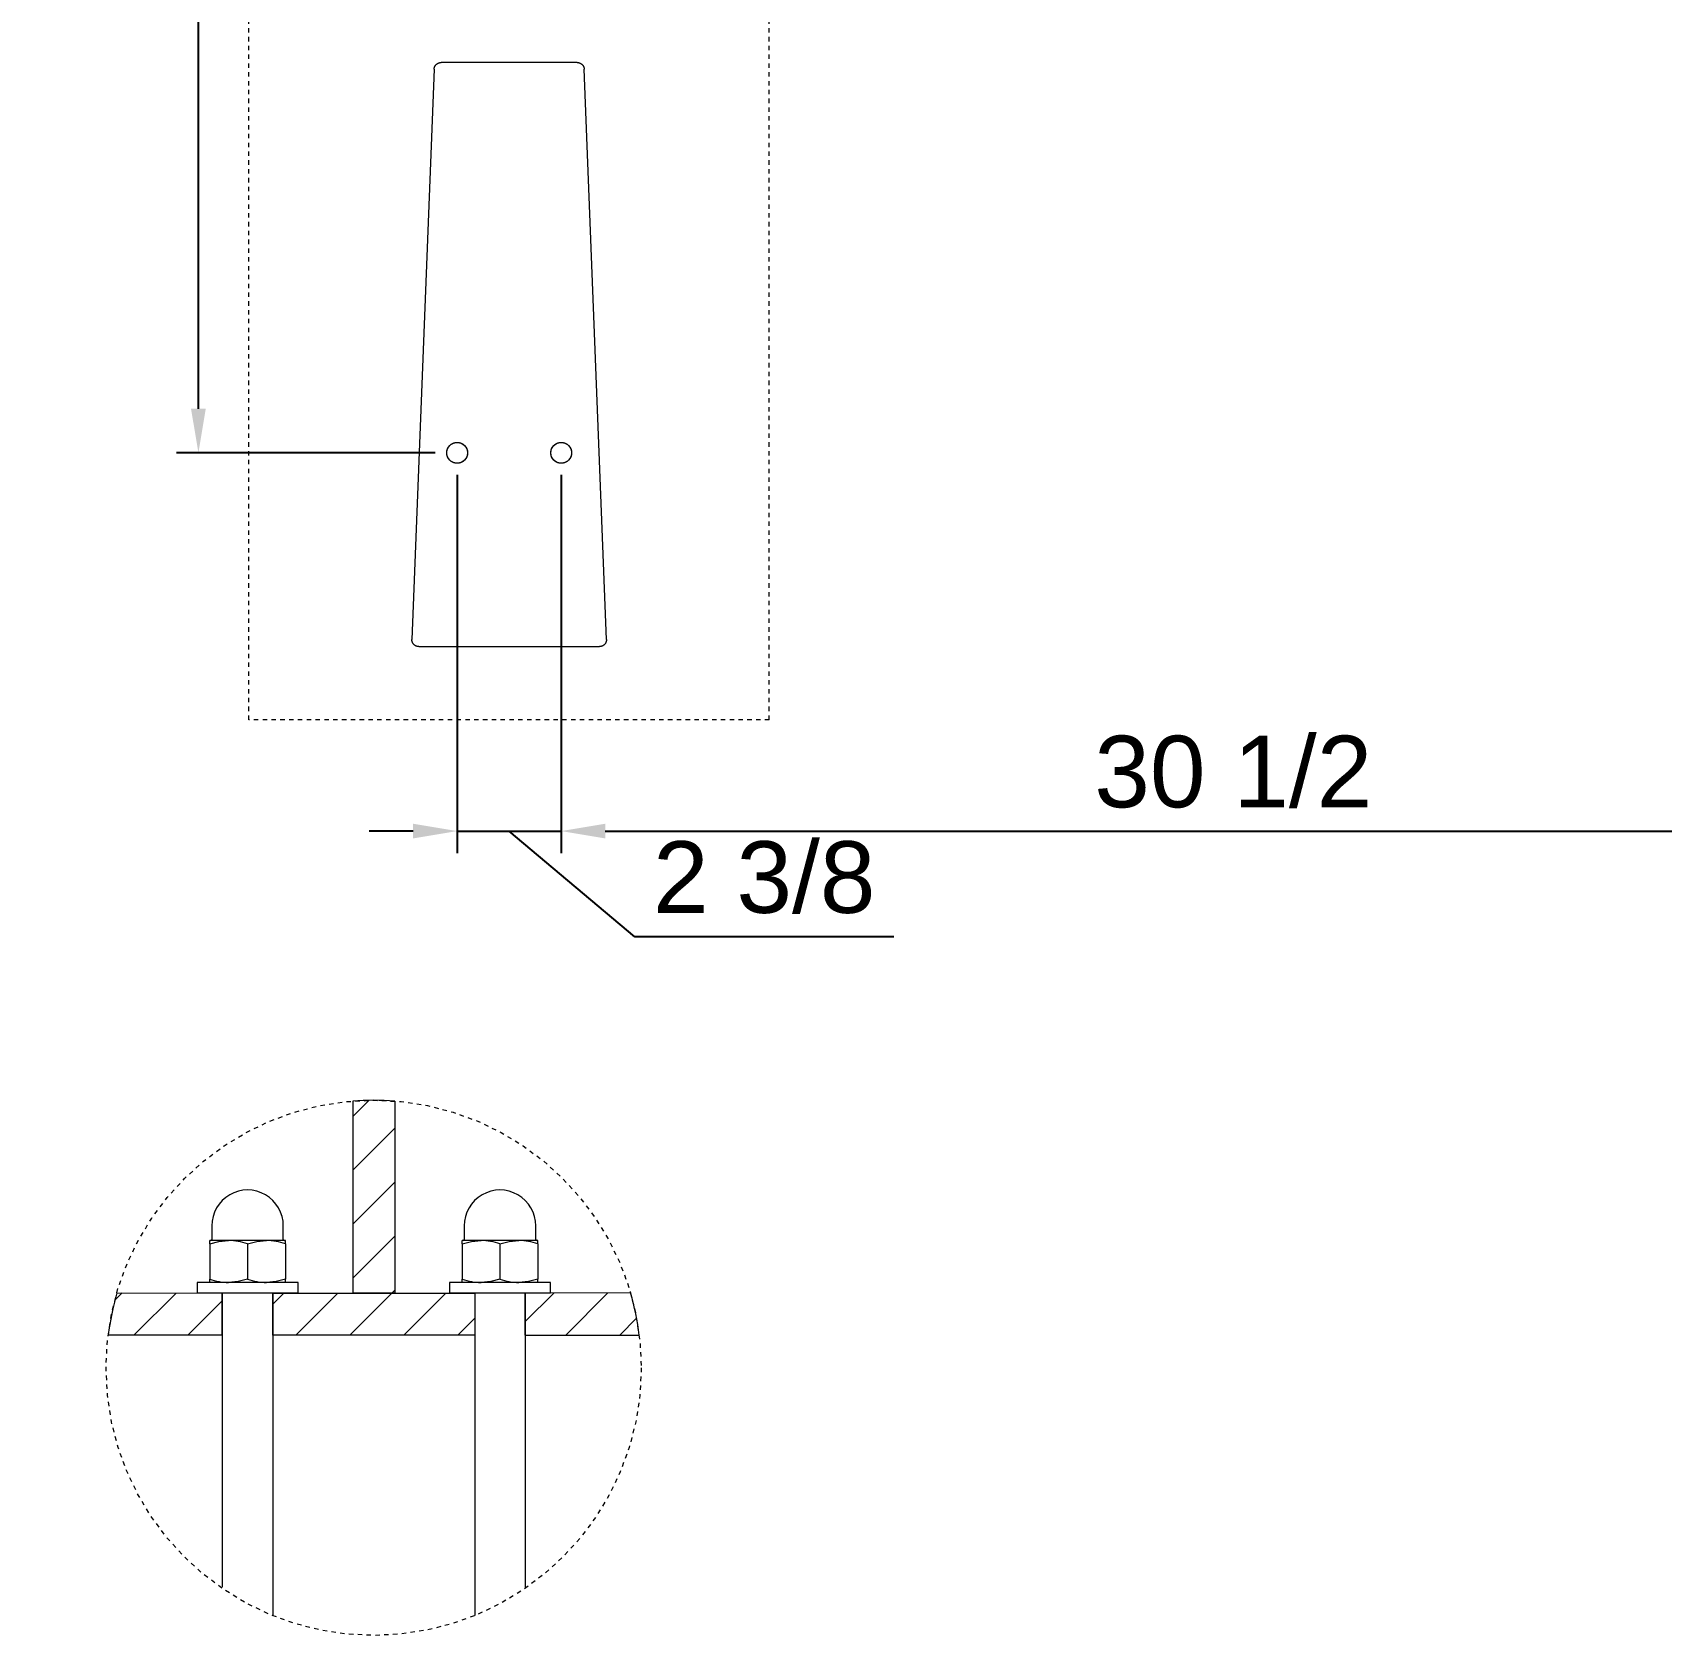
# Model space of a CAD drawing. Header units: inches. Extents: x -16 to 183, y -17 to 123.
# Drawn here: x 99.56 to 136.54, y 17.66 to 54.04 of the extents above; entities that cross this region are included whole.
import ezdxf

# ---------------------------------------------------------------- set-up
doc = ezdxf.new("R2010")
doc.units = ezdxf.units.IN
doc.linetypes.add('HIDDEN', pattern=[1.905, 1.27, -0.635])
for name, color, linetype, lineweight in [('ZANO_R', 7, 'Continuous', 0), ('ZANO_R_przerywana', 250, 'HIDDEN', 0), ('ZANO_W', 1, 'Continuous', 0)]:
    doc.layers.add(name, color=color, linetype=linetype, lineweight=lineweight)
doc.styles.get("Standard").update_dxf_attribs({"font": 'arial.ttf'})
doc.dimstyles.new('amerykanie', dxfattribs={"dimtxt": 50, "dimasz": 50, "dimexe": 0.5, "dimexo": 0.5, "dimgap": 1, "dimtad": 1, "dimdec": 0, "dimzin": 0, "dimlunit": 5, "dimtxsty": 'Standard', "dimcen": 0.09, "dimclrd": 1, "dimclre": 1, "dimclrt": 1, "dimazin": 0, "dimtfac": 1, "dimtdec": 0, "dimtmove": 0, "dimatfit": 3, "dimfxl": 1, "dimtzin": 0, "dimarcsym": 1})

# ---------------------------------------------------------------- blocks, each defined once
blk = doc.blocks.new('*D367')
at = {"layer": 'ZANO_W', "color": 1, "lineweight": -2}
for p, q in [((109.201, 43.998), (109.201, 35.412)), ((111.563, 43.998), (111.563, 35.412)), ((108.201, 35.912), (107.201, 35.912)), ((109.201, 35.912), (111.563, 35.912)), ((113.231, 33.516), (110.382, 35.912)), ((112.563, 35.912), (113.563, 35.912)), ((119.114, 33.516), (113.231, 33.516))]:
    blk.add_line(p, q, dxfattribs=at)
at = {"layer": 'ZANO_W', "color": 1}
for points in [[(108.201, 35.746), (108.201, 36.079), (109.201, 35.912)], [(112.563, 36.079), (112.563, 35.746), (111.563, 35.912)]]:
    blk.add_solid(points, dxfattribs=at)
at = {"layer": 'ZANO_W', "color": 1, "insert": (116.172, 34.857), "char_height": 1.625, "attachment_point": 5}
blk.add_mtext('2 3/8', dxfattribs=at)
blk = doc.blocks.new('*D368')
at = {"layer": 'ZANO_W', "color": 1, "lineweight": -2}
for p, q in [((111.563, 43.998), (111.563, 35.412)), ((142.075, 43.998), (142.075, 35.412)), ((112.563, 35.912), (141.075, 35.912))]:
    blk.add_line(p, q, dxfattribs=at)
at = {"layer": 'ZANO_W', "color": 1}
for points in [[(112.563, 36.079), (112.563, 35.746), (111.563, 35.912)], [(141.075, 35.746), (141.075, 36.079), (142.075, 35.912)]]:
    blk.add_solid(points, dxfattribs=at)
at = {"layer": 'ZANO_W', "color": 1, "insert": (126.819, 37.253), "char_height": 1.625, "attachment_point": 5}
blk.add_mtext('30 1/2', dxfattribs=at)
blk = doc.blocks.new('*D372')
at = {"layer": 'ZANO_W', "color": 1, "lineweight": -2}
for p, q in [((108.701, 79.578), (102.828, 79.578)), ((103.328, 45.498), (103.328, 78.578)), ((108.701, 44.498), (102.828, 44.498))]:
    blk.add_line(p, q, dxfattribs=at)
at = {"layer": 'ZANO_W', "color": 1}
for points in [[(103.495, 78.578), (103.161, 78.578), (103.328, 79.578)], [(103.161, 45.498), (103.495, 45.498), (103.328, 44.498)]]:
    blk.add_solid(points, dxfattribs=at)
at = {"layer": 'ZANO_W', "color": 1, "insert": (101.987, 62.038), "char_height": 1.625, "attachment_point": 5, "rotation": 90}
blk.add_mtext('35 1/16', dxfattribs=at)

msp = doc.modelspace()

# ---------------------------------------------------------------- linework, layer by layer
at = {"layer": 'ZANO_R'}
for p, q in [((108.68328, 53.23724), (108.68471, 53.24253)), ((108.68471, 53.24253), (108.68633, 53.24777)), ((108.68633, 53.24777), (108.68814, 53.25295)), ((108.68814, 53.25295), (108.69012, 53.25806)), ((108.69012, 53.25806), (108.69227, 53.2631)), ((108.69227, 53.2631), (108.69461, 53.26806)), ((108.69461, 53.26806), (108.69711, 53.27294)), ((108.69711, 53.27294), (108.69978, 53.27773)), ((108.69978, 53.27773), (108.70262, 53.28242)), ((108.70262, 53.28242), (108.70561, 53.28701)), ((108.70561, 53.28701), (108.70877, 53.29149)), ((108.70877, 53.29149), (108.71208, 53.29586)), ((108.71208, 53.29586), (108.71554, 53.30011)), ((108.71554, 53.30011), (108.71915, 53.30424)), ((108.71915, 53.30424), (108.72289, 53.30825)), ((108.72289, 53.30825), (108.72678, 53.31211)), ((108.72678, 53.31211), (108.7308, 53.31584)), ((108.7308, 53.31584), (108.73494, 53.31943)), ((108.73494, 53.31943), (108.73921, 53.32288)), ((108.73921, 53.32288), (108.74359, 53.32617)), ((108.74359, 53.32617), (108.74809, 53.32931)), ((108.74809, 53.32931), (108.75269, 53.33228)), ((108.75269, 53.33228), (108.75739, 53.3351)), ((108.75739, 53.3351), (108.76219, 53.33775)), ((108.76219, 53.33775), (108.76708, 53.34024)), ((108.76708, 53.34024), (108.77205, 53.34255)), ((108.77205, 53.34255), (108.7771, 53.34468)), ((108.7771, 53.34468), (108.78222, 53.34664)), ((108.78222, 53.34664), (108.7874, 53.34842)), ((108.7874, 53.34842), (108.79265, 53.35002)), ((108.79265, 53.35002), (108.79794, 53.35144)), ((108.79794, 53.35144), (108.80329, 53.35267)), ((108.80329, 53.35267), (108.80867, 53.35371)), ((108.80867, 53.35371), (108.81408, 53.35457)), ((108.81408, 53.35457), (108.81953, 53.35523)), ((108.81953, 53.35523), (108.82499, 53.35571)), ((108.82499, 53.35571), (108.83046, 53.356)), ((108.83046, 53.356), (108.83594, 53.35609)), ((111.92869, 53.35609), (108.83594, 53.35609)), ((111.92869, 53.35609), (111.93417, 53.356)), ((111.93417, 53.356), (111.93965, 53.35571)), ((111.93965, 53.35571), (111.94511, 53.35523)), ((111.94511, 53.35523), (111.95055, 53.35457)), ((111.95055, 53.35457), (111.95596, 53.35371)), ((111.95596, 53.35371), (111.96135, 53.35267)), ((111.96135, 53.35267), (111.96669, 53.35144)), ((111.96669, 53.35144), (111.97199, 53.35002)), ((111.97199, 53.35002), (111.97723, 53.34842)), ((111.97723, 53.34842), (111.98241, 53.34664)), ((111.98241, 53.34664), (111.98753, 53.34468)), ((111.98753, 53.34468), (111.99258, 53.34255)), ((111.99258, 53.34255), (111.99755, 53.34024)), ((111.99755, 53.34024), (112.00244, 53.33775)), ((112.00244, 53.33775), (112.00724, 53.3351)), ((112.00724, 53.3351), (112.01194, 53.33228)), ((112.01194, 53.33228), (112.01655, 53.32931)), ((112.01655, 53.32931), (112.02104, 53.32617)), ((112.02104, 53.32617), (112.02543, 53.32288)), ((112.02543, 53.32288), (112.02969, 53.31943)), ((112.02969, 53.31943), (112.03384, 53.31584)), ((112.03384, 53.31584), (112.03785, 53.31211)), ((112.03785, 53.31211), (112.04174, 53.30825)), ((112.04174, 53.30825), (112.04549, 53.30424)), ((112.04549, 53.30424), (112.04909, 53.30011)), ((112.04909, 53.30011), (112.05255, 53.29586)), ((112.05255, 53.29586), (112.05586, 53.29149)), ((112.05586, 53.29149), (112.05902, 53.28701)), ((112.05902, 53.28701), (112.06202, 53.28242)), ((112.06202, 53.28242), (112.06485, 53.27773)), ((112.06485, 53.27773), (112.06752, 53.27294)), ((112.06752, 53.27294), (112.07003, 53.26806)), ((112.07003, 53.26806), (112.07236, 53.2631)), ((112.07236, 53.2631), (112.07452, 53.25806)), ((112.07452, 53.25806), (112.0765, 53.25295)), ((112.0765, 53.25295), (112.0783, 53.24777)), ((112.0783, 53.24777), (112.07992, 53.24253)), ((112.07992, 53.24253), (112.08136, 53.23724)), ((108.67858, 53.20474), (108.17413, 40.26381)), ((108.67858, 53.20474), (108.67889, 53.21022)), ((108.67889, 53.21022), (108.67939, 53.21568)), ((108.67939, 53.21568), (108.68008, 53.22112)), ((108.68008, 53.22112), (108.68096, 53.22653)), ((108.68096, 53.22653), (108.68202, 53.23191)), ((108.68202, 53.23191), (108.68328, 53.23724)), ((112.08136, 53.23724), (112.08261, 53.23191)), ((112.08261, 53.23191), (112.08368, 53.22653)), ((112.08368, 53.22653), (112.08455, 53.22112)), ((112.08455, 53.22112), (112.08524, 53.21568)), ((112.08524, 53.21568), (112.08574, 53.21022)), ((112.08574, 53.21022), (112.08605, 53.20474)), ((112.5905, 40.26381), (112.08605, 53.20474)), ((108.96499, 44.49783), (108.96514, 44.50598)), ((108.96514, 44.48967), (108.96499, 44.49783)), ((108.96514, 44.50598), (108.96556, 44.51413)), ((108.96556, 44.48153), (108.96514, 44.48967)), ((108.96556, 44.51413), (108.96626, 44.52225)), ((108.96626, 44.47341), (108.96556, 44.48153)), ((108.96626, 44.52225), (108.96724, 44.53034)), ((108.96724, 44.46531), (108.96626, 44.47341)), ((108.96724, 44.53034), (108.96851, 44.5384)), ((108.96851, 44.45726), (108.96724, 44.46531)), ((108.96851, 44.5384), (108.97004, 44.54641)), ((108.97004, 44.44925), (108.96851, 44.45726)), ((108.97004, 44.54641), (108.97186, 44.55436)), ((108.97186, 44.4413), (108.97004, 44.44925)), ((108.97186, 44.55436), (108.97395, 44.56224)), ((108.97395, 44.43341), (108.97186, 44.4413)), ((108.97395, 44.56224), (108.97631, 44.57005)), ((108.97631, 44.42561), (108.97395, 44.43341)), ((108.97631, 44.57005), (108.97893, 44.57777)), ((108.97893, 44.41789), (108.97631, 44.42561)), ((108.97893, 44.57777), (108.98182, 44.58539)), ((108.98182, 44.41026), (108.97893, 44.41789)), ((108.98182, 44.58539), (108.98498, 44.59291)), ((108.98498, 44.40274), (108.98182, 44.41026)), ((108.98498, 44.59291), (108.98839, 44.60032)), ((108.98839, 44.39534), (108.98498, 44.40274)), ((108.98839, 44.60032), (108.99205, 44.60761)), ((108.99205, 44.38805), (108.98839, 44.39534)), ((108.99205, 44.60761), (108.99597, 44.61476)), ((108.99597, 44.3809), (108.99205, 44.38805)), ((108.99597, 44.61476), (109.00012, 44.62177)), ((109.00012, 44.37388), (108.99597, 44.3809)), ((109.00012, 44.62177), (109.00452, 44.62864)), ((109.00452, 44.36702), (109.00012, 44.37388)), ((109.00452, 44.62864), (109.00915, 44.63535)), ((109.00915, 44.3603), (109.00452, 44.36702)), ((109.00915, 44.63535), (109.01402, 44.6419)), ((109.01402, 44.6419), (109.0191, 44.64828)), ((109.0191, 44.64828), (109.0244, 44.65447)), ((109.0244, 44.65447), (109.02991, 44.66048)), ((109.02991, 44.66048), (109.03563, 44.6663)), ((109.03563, 44.6663), (109.04154, 44.67191)), ((109.04154, 44.67191), (109.04765, 44.67732)), ((109.04765, 44.67732), (109.05393, 44.68251)), ((109.05393, 44.68251), (109.0604, 44.68749)), ((109.0604, 44.68749), (109.06703, 44.69223)), ((109.06703, 44.69223), (109.07382, 44.69675)), ((109.07382, 44.69675), (109.08076, 44.70103)), ((109.08076, 44.70103), (109.08784, 44.70507)), ((109.08784, 44.70507), (109.09506, 44.70885)), ((109.09506, 44.70885), (109.10241, 44.71239)), ((109.10241, 44.71239), (109.10988, 44.71568)), ((109.10988, 44.71568), (109.11745, 44.7187)), ((109.11745, 44.7187), (109.12512, 44.72146)), ((109.12512, 44.72146), (109.13289, 44.72395)), ((109.13289, 44.72395), (109.14073, 44.72617)), ((109.14073, 44.72617), (109.14865, 44.72813)), ((109.14865, 44.72813), (109.15663, 44.7298)), ((109.15663, 44.7298), (109.16466, 44.7312)), ((109.16466, 44.7312), (109.17274, 44.73233)), ((109.17274, 44.73233), (109.18085, 44.73317)), ((109.18085, 44.73317), (109.18899, 44.73373)), ((109.18899, 44.73373), (109.19714, 44.73401)), ((109.19714, 44.73401), (109.20529, 44.73401)), ((109.20529, 44.73401), (109.21344, 44.73373)), ((109.21344, 44.73373), (109.22158, 44.73317)), ((109.22158, 44.73317), (109.22969, 44.73233)), ((109.22969, 44.73233), (109.23777, 44.7312)), ((109.23777, 44.7312), (109.2458, 44.7298)), ((109.2458, 44.7298), (109.25378, 44.72813)), ((109.25378, 44.72813), (109.2617, 44.72617)), ((109.2617, 44.72617), (109.26954, 44.72395)), ((109.26954, 44.72395), (109.27731, 44.72146)), ((109.27731, 44.72146), (109.28498, 44.7187)), ((109.28498, 44.7187), (109.29255, 44.71568)), ((109.29255, 44.71568), (109.30002, 44.71239)), ((109.30002, 44.71239), (109.30737, 44.70885)), ((109.30737, 44.70885), (109.31459, 44.70507)), ((109.31459, 44.70507), (109.32167, 44.70103)), ((109.32167, 44.70103), (109.32861, 44.69675)), ((109.32861, 44.69675), (109.3354, 44.69223)), ((109.3354, 44.69223), (109.34203, 44.68749)), ((109.34203, 44.68749), (109.3485, 44.68251)), ((109.3485, 44.68251), (109.35478, 44.67732)), ((109.35478, 44.67732), (109.36089, 44.67191)), ((109.36089, 44.67191), (109.3668, 44.6663)), ((109.3668, 44.6663), (109.37252, 44.66048)), ((109.37252, 44.66048), (109.37803, 44.65447)), ((109.37803, 44.65447), (109.38333, 44.64828)), ((109.38333, 44.64828), (109.38841, 44.6419)), ((109.38841, 44.6419), (109.39328, 44.63535)), ((109.39328, 44.63535), (109.39791, 44.62864)), ((109.39791, 44.36702), (109.39328, 44.3603)), ((109.39791, 44.62864), (109.40231, 44.62177)), ((109.40231, 44.37388), (109.39791, 44.36702)), ((109.40231, 44.62177), (109.40646, 44.61476)), ((109.40646, 44.3809), (109.40231, 44.37388)), ((109.40646, 44.61476), (109.41038, 44.60761)), ((109.41038, 44.38805), (109.40646, 44.3809)), ((109.41038, 44.60761), (109.41404, 44.60032)), ((109.41404, 44.39534), (109.41038, 44.38805)), ((109.41404, 44.60032), (109.41745, 44.59291)), ((109.41745, 44.40274), (109.41404, 44.39534)), ((109.41745, 44.59291), (109.42061, 44.58539)), ((109.42061, 44.41026), (109.41745, 44.40274)), ((109.42061, 44.58539), (109.4235, 44.57777)), ((109.4235, 44.41789), (109.42061, 44.41026)), ((109.4235, 44.57777), (109.42612, 44.57005)), ((109.42612, 44.42561), (109.4235, 44.41789)), ((109.42612, 44.57005), (109.42848, 44.56224)), ((109.42848, 44.43341), (109.42612, 44.42561)), ((109.42848, 44.56224), (109.43057, 44.55436)), ((109.43057, 44.4413), (109.42848, 44.43341)), ((109.43057, 44.55436), (109.43239, 44.54641)), ((109.43239, 44.44925), (109.43057, 44.4413)), ((109.43239, 44.54641), (109.43392, 44.5384)), ((109.43392, 44.45726), (109.43239, 44.44925)), ((109.43392, 44.5384), (109.43519, 44.53034)), ((109.43519, 44.46531), (109.43392, 44.45726)), ((109.43519, 44.53034), (109.43617, 44.52225)), ((109.43617, 44.47341), (109.43519, 44.46531)), ((109.43617, 44.52225), (109.43687, 44.51413)), ((109.43687, 44.48153), (109.43617, 44.47341)), ((109.43687, 44.51413), (109.43729, 44.50598)), ((109.43729, 44.48967), (109.43687, 44.48153)), ((109.43729, 44.50598), (109.43744, 44.49783)), ((109.43744, 44.49783), (109.43729, 44.48967)), ((111.3272, 44.49783), (111.32734, 44.50598)), ((111.32734, 44.48967), (111.3272, 44.49783)), ((111.32734, 44.50598), (111.32776, 44.51413)), ((111.32776, 44.48153), (111.32734, 44.48967)), ((111.32776, 44.51413), (111.32846, 44.52225)), ((111.32846, 44.47341), (111.32776, 44.48153)), ((111.32846, 44.52225), (111.32945, 44.53034)), ((111.32945, 44.46531), (111.32846, 44.47341)), ((111.32945, 44.53034), (111.33071, 44.5384)), ((111.33071, 44.45726), (111.32945, 44.46531)), ((111.33071, 44.5384), (111.33225, 44.54641)), ((111.33225, 44.44925), (111.33071, 44.45726)), ((111.33225, 44.54641), (111.33406, 44.55436)), ((111.33406, 44.4413), (111.33225, 44.44925)), ((111.33406, 44.55436), (111.33615, 44.56224)), ((111.33615, 44.43341), (111.33406, 44.4413)), ((111.33615, 44.56224), (111.33851, 44.57005)), ((111.33851, 44.42561), (111.33615, 44.43341)), ((111.33851, 44.57005), (111.34114, 44.57777)), ((111.34114, 44.41789), (111.33851, 44.42561)), ((111.34114, 44.57777), (111.34403, 44.58539)), ((111.34403, 44.41026), (111.34114, 44.41789)), ((111.34403, 44.58539), (111.34718, 44.59291)), ((111.34718, 44.40274), (111.34403, 44.41026)), ((111.34718, 44.59291), (111.35059, 44.60032)), ((111.35059, 44.39534), (111.34718, 44.40274)), ((111.35059, 44.60032), (111.35426, 44.60761)), ((111.35426, 44.38805), (111.35059, 44.39534)), ((111.35426, 44.60761), (111.35817, 44.61476)), ((111.35817, 44.3809), (111.35426, 44.38805)), ((111.35817, 44.61476), (111.36233, 44.62177)), ((111.36233, 44.37388), (111.35817, 44.3809)), ((111.36233, 44.62177), (111.36673, 44.62864)), ((111.36673, 44.36702), (111.36233, 44.37388)), ((111.36673, 44.62864), (111.37136, 44.63535)), ((111.37136, 44.3603), (111.36673, 44.36702)), ((111.37136, 44.63535), (111.37622, 44.6419)), ((111.37622, 44.6419), (111.3813, 44.64828)), ((111.3813, 44.64828), (111.3866, 44.65447)), ((111.3866, 44.65447), (111.39212, 44.66048)), ((111.39212, 44.66048), (111.39783, 44.6663)), ((111.39783, 44.6663), (111.40375, 44.67191)), ((111.40375, 44.67191), (111.40985, 44.67732)), ((111.40985, 44.67732), (111.41614, 44.68251)), ((111.41614, 44.68251), (111.4226, 44.68749)), ((111.4226, 44.68749), (111.42923, 44.69223)), ((111.42923, 44.69223), (111.43602, 44.69675)), ((111.43602, 44.69675), (111.44296, 44.70103)), ((111.44296, 44.70103), (111.45005, 44.70507)), ((111.45005, 44.70507), (111.45727, 44.70885)), ((111.45727, 44.70885), (111.46461, 44.71239)), ((111.46461, 44.71239), (111.47208, 44.71568)), ((111.47208, 44.71568), (111.47965, 44.7187)), ((111.47965, 44.7187), (111.48733, 44.72146)), ((111.48733, 44.72146), (111.49509, 44.72395)), ((111.49509, 44.72395), (111.50294, 44.72617)), ((111.50294, 44.72617), (111.51085, 44.72813)), ((111.51085, 44.72813), (111.51883, 44.7298)), ((111.51883, 44.7298), (111.52687, 44.7312)), ((111.52687, 44.7312), (111.53495, 44.73233)), ((111.53495, 44.73233), (111.54306, 44.73317)), ((111.54306, 44.73317), (111.55119, 44.73373)), ((111.55119, 44.73373), (111.55934, 44.73401)), ((111.55934, 44.73401), (111.5675, 44.73401)), ((111.5675, 44.73401), (111.57565, 44.73373)), ((111.57565, 44.73373), (111.58378, 44.73317)), ((111.58378, 44.73317), (111.59189, 44.73233)), ((111.59189, 44.73233), (111.59997, 44.7312)), ((111.59997, 44.7312), (111.608, 44.7298)), ((111.608, 44.7298), (111.61598, 44.72813)), ((111.61598, 44.72813), (111.6239, 44.72617)), ((111.6239, 44.72617), (111.63175, 44.72395)), ((111.63175, 44.72395), (111.63951, 44.72146)), ((111.63951, 44.72146), (111.64718, 44.7187)), ((111.64718, 44.7187), (111.65476, 44.71568)), ((111.65476, 44.71568), (111.66222, 44.71239)), ((111.66222, 44.71239), (111.66957, 44.70885)), ((111.66957, 44.70885), (111.67679, 44.70507)), ((111.67679, 44.70507), (111.68387, 44.70103)), ((111.68387, 44.70103), (111.69082, 44.69675)), ((111.69082, 44.69675), (111.69761, 44.69223)), ((111.69761, 44.69223), (111.70424, 44.68749)), ((111.70424, 44.68749), (111.7107, 44.68251)), ((111.7107, 44.68251), (111.71699, 44.67732)), ((111.71699, 44.67732), (111.72309, 44.67191)), ((111.72309, 44.67191), (111.729, 44.6663)), ((111.729, 44.6663), (111.73472, 44.66048)), ((111.73472, 44.66048), (111.74023, 44.65447)), ((111.74023, 44.65447), (111.74553, 44.64828)), ((111.74553, 44.64828), (111.75062, 44.6419)), ((111.75062, 44.6419), (111.75548, 44.63535)), ((111.75548, 44.63535), (111.76011, 44.62864)), ((111.76011, 44.36702), (111.75548, 44.3603)), ((111.76011, 44.62864), (111.76451, 44.62177)), ((111.76451, 44.37388), (111.76011, 44.36702)), ((111.76451, 44.62177), (111.76867, 44.61476)), ((111.76867, 44.3809), (111.76451, 44.37388)), ((111.76867, 44.61476), (111.77258, 44.60761)), ((111.77258, 44.38805), (111.76867, 44.3809)), ((111.77258, 44.60761), (111.77625, 44.60032)), ((111.77625, 44.39534), (111.77258, 44.38805)), ((111.77625, 44.60032), (111.77966, 44.59291)), ((111.77966, 44.40274), (111.77625, 44.39534)), ((111.77966, 44.59291), (111.78281, 44.58539)), ((111.78281, 44.41026), (111.77966, 44.40274)), ((111.78281, 44.58539), (111.7857, 44.57777)), ((111.7857, 44.41789), (111.78281, 44.41026)), ((111.7857, 44.57777), (111.78833, 44.57005)), ((111.78833, 44.42561), (111.7857, 44.41789)), ((111.78833, 44.57005), (111.79069, 44.56224)), ((111.79069, 44.43341), (111.78833, 44.42561)), ((111.79069, 44.56224), (111.79277, 44.55436)), ((111.79277, 44.4413), (111.79069, 44.43341)), ((111.79277, 44.55436), (111.79459, 44.54641)), ((111.79459, 44.44925), (111.79277, 44.4413)), ((111.79459, 44.54641), (111.79613, 44.5384)), ((111.79613, 44.45726), (111.79459, 44.44925)), ((111.79613, 44.5384), (111.79739, 44.53034)), ((111.79739, 44.46531), (111.79613, 44.45726)), ((111.79739, 44.53034), (111.79837, 44.52225)), ((111.79837, 44.47341), (111.79739, 44.46531)), ((111.79837, 44.52225), (111.79908, 44.51413)), ((111.79908, 44.48153), (111.79837, 44.47341)), ((111.79908, 44.51413), (111.7995, 44.50598)), ((111.7995, 44.48967), (111.79908, 44.48153)), ((111.7995, 44.50598), (111.79964, 44.49783)), ((111.79964, 44.49783), (111.7995, 44.48967)), ((109.01402, 44.35376), (109.00915, 44.3603)), ((109.0191, 44.34738), (109.01402, 44.35376)), ((109.0244, 44.34119), (109.0191, 44.34738)), ((109.02991, 44.33518), (109.0244, 44.34119)), ((109.03563, 44.32936), (109.02991, 44.33518)), ((109.04154, 44.32374), (109.03563, 44.32936)), ((109.04765, 44.31834), (109.04154, 44.32374)), ((109.05393, 44.31314), (109.04765, 44.31834)), ((109.0604, 44.30817), (109.05393, 44.31314)), ((109.06703, 44.30342), (109.0604, 44.30817)), ((109.07382, 44.29891), (109.06703, 44.30342)), ((109.08076, 44.29463), (109.07382, 44.29891)), ((109.08784, 44.29059), (109.08076, 44.29463)), ((109.09506, 44.2868), (109.08784, 44.29059)), ((109.10241, 44.28326), (109.09506, 44.2868)), ((109.10988, 44.27998), (109.10241, 44.28326)), ((109.11745, 44.27696), (109.10988, 44.27998)), ((109.12512, 44.2742), (109.11745, 44.27696)), ((109.13289, 44.27171), (109.12512, 44.2742)), ((109.14073, 44.26948), (109.13289, 44.27171)), ((109.14865, 44.26753), (109.14073, 44.26948)), ((109.15663, 44.26585), (109.14865, 44.26753)), ((109.16466, 44.26445), (109.15663, 44.26585)), ((109.17274, 44.26333), (109.16466, 44.26445)), ((109.18085, 44.26249), (109.17274, 44.26333)), ((109.18899, 44.26192), (109.18085, 44.26249)), ((109.19714, 44.26164), (109.18899, 44.26192)), ((109.20529, 44.26164), (109.19714, 44.26164)), ((109.21344, 44.26192), (109.20529, 44.26164)), ((109.22158, 44.26249), (109.21344, 44.26192)), ((109.22969, 44.26333), (109.22158, 44.26249)), ((109.23777, 44.26445), (109.22969, 44.26333)), ((109.2458, 44.26585), (109.23777, 44.26445)), ((109.25378, 44.26753), (109.2458, 44.26585)), ((109.2617, 44.26948), (109.25378, 44.26753)), ((109.26954, 44.27171), (109.2617, 44.26948)), ((109.27731, 44.2742), (109.26954, 44.27171)), ((109.28498, 44.27696), (109.27731, 44.2742)), ((109.29255, 44.27998), (109.28498, 44.27696)), ((109.30002, 44.28326), (109.29255, 44.27998)), ((109.30737, 44.2868), (109.30002, 44.28326)), ((109.31459, 44.29059), (109.30737, 44.2868)), ((109.32167, 44.29463), (109.31459, 44.29059)), ((109.32861, 44.29891), (109.32167, 44.29463)), ((109.3354, 44.30342), (109.32861, 44.29891)), ((109.34203, 44.30817), (109.3354, 44.30342)), ((109.3485, 44.31314), (109.34203, 44.30817)), ((109.35478, 44.31834), (109.3485, 44.31314)), ((109.36089, 44.32374), (109.35478, 44.31834)), ((109.3668, 44.32936), (109.36089, 44.32374)), ((109.37252, 44.33518), (109.3668, 44.32936)), ((109.37803, 44.34119), (109.37252, 44.33518)), ((109.38333, 44.34738), (109.37803, 44.34119)), ((109.38841, 44.35376), (109.38333, 44.34738)), ((109.39328, 44.3603), (109.38841, 44.35376)), ((111.37622, 44.35376), (111.37136, 44.3603)), ((111.3813, 44.34738), (111.37622, 44.35376)), ((111.3866, 44.34119), (111.3813, 44.34738)), ((111.39212, 44.33518), (111.3866, 44.34119)), ((111.39783, 44.32936), (111.39212, 44.33518)), ((111.40375, 44.32374), (111.39783, 44.32936)), ((111.40985, 44.31834), (111.40375, 44.32374)), ((111.41614, 44.31314), (111.40985, 44.31834)), ((111.4226, 44.30817), (111.41614, 44.31314)), ((111.42923, 44.30342), (111.4226, 44.30817)), ((111.43602, 44.29891), (111.42923, 44.30342)), ((111.44296, 44.29463), (111.43602, 44.29891)), ((111.45005, 44.29059), (111.44296, 44.29463)), ((111.45727, 44.2868), (111.45005, 44.29059)), ((111.46461, 44.28326), (111.45727, 44.2868)), ((111.47208, 44.27998), (111.46461, 44.28326)), ((111.47965, 44.27696), (111.47208, 44.27998)), ((111.48733, 44.2742), (111.47965, 44.27696)), ((111.49509, 44.27171), (111.48733, 44.2742)), ((111.50294, 44.26948), (111.49509, 44.27171)), ((111.51085, 44.26753), (111.50294, 44.26948)), ((111.51883, 44.26585), (111.51085, 44.26753)), ((111.52687, 44.26445), (111.51883, 44.26585)), ((111.53495, 44.26333), (111.52687, 44.26445)), ((111.54306, 44.26249), (111.53495, 44.26333)), ((111.55119, 44.26192), (111.54306, 44.26249)), ((111.55934, 44.26164), (111.55119, 44.26192)), ((111.5675, 44.26164), (111.55934, 44.26164)), ((111.57565, 44.26192), (111.5675, 44.26164)), ((111.58378, 44.26249), (111.57565, 44.26192)), ((111.59189, 44.26333), (111.58378, 44.26249)), ((111.59997, 44.26445), (111.59189, 44.26333)), ((111.608, 44.26585), (111.59997, 44.26445)), ((111.61598, 44.26753), (111.608, 44.26585)), ((111.6239, 44.26948), (111.61598, 44.26753)), ((111.63175, 44.27171), (111.6239, 44.26948)), ((111.63951, 44.2742), (111.63175, 44.27171)), ((111.64718, 44.27696), (111.63951, 44.2742)), ((111.65476, 44.27998), (111.64718, 44.27696)), ((111.66222, 44.28326), (111.65476, 44.27998)), ((111.66957, 44.2868), (111.66222, 44.28326)), ((111.67679, 44.29059), (111.66957, 44.2868)), ((111.68387, 44.29463), (111.67679, 44.29059)), ((111.69082, 44.29891), (111.68387, 44.29463)), ((111.69761, 44.30342), (111.69082, 44.29891)), ((111.70424, 44.30817), (111.69761, 44.30342)), ((111.7107, 44.31314), (111.70424, 44.30817)), ((111.71699, 44.31834), (111.7107, 44.31314)), ((111.72309, 44.32374), (111.71699, 44.31834)), ((111.729, 44.32936), (111.72309, 44.32374)), ((111.73472, 44.33518), (111.729, 44.32936)), ((111.74023, 44.34119), (111.73472, 44.33518)), ((111.74553, 44.34738), (111.74023, 44.34119)), ((111.75062, 44.35376), (111.74553, 44.34738)), ((111.75548, 44.3603), (111.75062, 44.35376)), ((108.17401, 40.25842), (108.17413, 40.26381)), ((108.17408, 40.25302), (108.17401, 40.25842)), ((108.17433, 40.24763), (108.17408, 40.25302)), ((108.17477, 40.24226), (108.17433, 40.24763)), ((108.17539, 40.2369), (108.17477, 40.24226)), ((108.17619, 40.23157), (108.17539, 40.2369)), ((108.17717, 40.22626), (108.17619, 40.23157)), ((108.17834, 40.221), (108.17717, 40.22626)), ((108.17968, 40.21578), (108.17834, 40.221)), ((108.18121, 40.2106), (108.17968, 40.21578)), ((108.18291, 40.20548), (108.18121, 40.2106)), ((108.18478, 40.20043), (108.18291, 40.20548)), ((108.18683, 40.19544), (108.18478, 40.20043)), ((108.18905, 40.19052), (108.18683, 40.19544)), ((108.19143, 40.18568), (108.18905, 40.19052)), ((108.19398, 40.18093), (108.19143, 40.18568)), ((108.19668, 40.17626), (108.19398, 40.18093)), ((108.19955, 40.17169), (108.19668, 40.17626)), ((108.20257, 40.16723), (108.19955, 40.17169)), ((108.20575, 40.16287), (108.20257, 40.16723)), ((108.20907, 40.15862), (108.20575, 40.16287)), ((108.21253, 40.15448), (108.20907, 40.15862)), ((108.21613, 40.15047), (108.21253, 40.15448)), ((108.21987, 40.14658), (108.21613, 40.15047)), ((108.22374, 40.14282), (108.21987, 40.14658)), ((108.22774, 40.1392), (108.22374, 40.14282)), ((108.23186, 40.13572), (108.22774, 40.1392)), ((108.23609, 40.13238), (108.23186, 40.13572)), ((108.24044, 40.12918), (108.23609, 40.13238)), ((108.24489, 40.12614), (108.24044, 40.12918)), ((108.24945, 40.12325), (108.24489, 40.12614)), ((108.2541, 40.12052), (108.24945, 40.12325)), ((108.25884, 40.11795), (108.2541, 40.12052)), ((108.26367, 40.11555), (108.25884, 40.11795)), ((108.26857, 40.11331), (108.26367, 40.11555)), ((108.27355, 40.11124), (108.26857, 40.11331)), ((108.2786, 40.10934), (108.27355, 40.11124)), ((108.28371, 40.10762), (108.2786, 40.10934)), ((108.28888, 40.10607), (108.28371, 40.10762)), ((108.29409, 40.1047), (108.28888, 40.10607)), ((108.29935, 40.10351), (108.29409, 40.1047)), ((108.30465, 40.1025), (108.29935, 40.10351)), ((108.30998, 40.10167), (108.30465, 40.1025)), ((108.31534, 40.10102), (108.30998, 40.10167)), ((108.32071, 40.10056), (108.31534, 40.10102)), ((108.3261, 40.10029), (108.32071, 40.10056)), ((108.33149, 40.10019), (108.3261, 40.10029)), ((108.33149, 40.10019), (112.43314, 40.10019)), ((112.43852, 40.10028), (112.43314, 40.10019)), ((112.44389, 40.10056), (112.43852, 40.10028)), ((112.44925, 40.10102), (112.44389, 40.10056)), ((112.45459, 40.10166), (112.44925, 40.10102)), ((112.4599, 40.10248), (112.45459, 40.10166)), ((112.46518, 40.10349), (112.4599, 40.10248)), ((112.47043, 40.10467), (112.46518, 40.10349)), ((112.47563, 40.10603), (112.47043, 40.10467)), ((112.48078, 40.10757), (112.47563, 40.10603)), ((112.48588, 40.10929), (112.48078, 40.10757)), ((112.49092, 40.11117), (112.48588, 40.10929)), ((112.49588, 40.11323), (112.49092, 40.11117)), ((112.50078, 40.11546), (112.49588, 40.11323)), ((112.50559, 40.11785), (112.50078, 40.11546)), ((112.51033, 40.1204), (112.50559, 40.11785)), ((112.51497, 40.12312), (112.51033, 40.1204)), ((112.51951, 40.12599), (112.51497, 40.12312)), ((112.52396, 40.12902), (112.51951, 40.12599)), ((112.5283, 40.13219), (112.52396, 40.12902)), ((112.53253, 40.13551), (112.5283, 40.13219)), ((112.53664, 40.13898), (112.53253, 40.13551)), ((112.54063, 40.14258), (112.53664, 40.13898)), ((112.5445, 40.14632), (112.54063, 40.14258)), ((112.54824, 40.15018), (112.5445, 40.14632)), ((112.55184, 40.15418), (112.54824, 40.15018)), ((112.5553, 40.15829), (112.55184, 40.15418)), ((112.55862, 40.16252), (112.5553, 40.15829)), ((112.5618, 40.16686), (112.55862, 40.16252)), ((112.56483, 40.1713), (112.5618, 40.16686)), ((112.5677, 40.17585), (112.56483, 40.1713)), ((112.57041, 40.18049), (112.5677, 40.17585)), ((112.57297, 40.18522), (112.57041, 40.18049)), ((112.57536, 40.19004), (112.57297, 40.18522)), ((112.57759, 40.19493), (112.57536, 40.19004)), ((112.57964, 40.1999), (112.57759, 40.19493)), ((112.58153, 40.20494), (112.57964, 40.1999)), ((112.58325, 40.21003), (112.58153, 40.20494)), ((112.58478, 40.21519), (112.58325, 40.21003)), ((112.58615, 40.22039), (112.58478, 40.21519)), ((112.58733, 40.22563), (112.58615, 40.22039)), ((112.58833, 40.23092), (112.58733, 40.22563)), ((112.58916, 40.23623), (112.58833, 40.23092)), ((112.5898, 40.24157), (112.58916, 40.23623)), ((112.59026, 40.24693), (112.5898, 40.24157)), ((112.59053, 40.2523), (112.59026, 40.24693)), ((112.59059, 40.26074), (112.5905, 40.26381)), ((112.59062, 40.25767), (112.59053, 40.2523)), ((112.59062, 40.25767), (112.59059, 40.26074)), ((106.83129, 29.43809), (107.19386, 29.80066)), ((106.83129, 29.78295), (106.83129, 25.42664)), ((107.78621, 29.78295), (107.78621, 25.42664)), ((106.83129, 28.21303), (107.78621, 29.16795)), ((106.83129, 26.98798), (107.78621, 27.94289)), ((103.58458, 26.54352), (103.58458, 26.62029)), ((104.01429, 26.62029), (103.58458, 26.62029)), ((103.63232, 26.9545), (103.63232, 26.64416)), ((103.7951, 26.59922), (104.01429, 26.62029)), ((104.87371, 26.62029), (104.01429, 26.62029)), ((104.65453, 26.59922), (104.87371, 26.62029)), ((105.30343, 26.62029), (104.87371, 26.62029)), ((105.25568, 26.64416), (105.25568, 26.9545)), ((105.30343, 26.54352), (105.30343, 26.62029)), ((106.83129, 25.76292), (107.78621, 26.71784)), ((109.31408, 26.54352), (109.31408, 26.62029)), ((109.74379, 26.62029), (109.31408, 26.62029)), ((109.36182, 26.9545), (109.36182, 26.64416)), ((109.5246, 26.59922), (109.74379, 26.62029)), ((110.60321, 26.62029), (109.74379, 26.62029)), ((110.38403, 26.59922), (110.60321, 26.62029)), ((111.03293, 26.62029), (110.60321, 26.62029)), ((110.98518, 26.64416), (110.98518, 26.9545)), ((111.03293, 26.54352), (111.03293, 26.62029)), ((103.58458, 26.54352), (103.7951, 26.59922)), ((103.58458, 26.54352), (103.58458, 25.74213)), ((104.444, 26.54352), (104.65453, 26.59922)), ((104.444, 26.54352), (104.444, 25.74213)), ((105.30343, 26.54352), (105.30343, 25.74213)), ((109.31408, 26.54352), (109.5246, 26.59922)), ((109.31408, 26.54352), (109.31408, 25.74213)), ((110.1735, 26.54352), (110.38403, 26.59922)), ((110.1735, 26.54352), (110.1735, 25.74213)), ((111.03293, 26.54352), (111.03293, 25.74213)), ((103.2981, 25.66537), (103.2981, 25.42664)), ((105.5899, 25.66537), (103.2981, 25.66537)), ((103.58458, 25.66537), (103.58458, 25.74213)), ((104.23347, 25.68644), (104.01429, 25.66537)), ((104.444, 25.74213), (104.23347, 25.68644)), ((105.09289, 25.68644), (104.87371, 25.66537)), ((105.30343, 25.74213), (105.09289, 25.68644)), ((105.30343, 25.66537), (105.30343, 25.74213)), ((105.5899, 25.42664), (105.5899, 25.66537)), ((109.0276, 25.66537), (109.0276, 25.42664)), ((111.3194, 25.66537), (109.0276, 25.66537)), ((109.31408, 25.66537), (109.31408, 25.74213)), ((109.96297, 25.68644), (109.74379, 25.66537)), ((110.1735, 25.74213), (109.96297, 25.68644)), ((110.8224, 25.68644), (110.60321, 25.66537)), ((111.03293, 25.74213), (110.8224, 25.68644)), ((111.03293, 25.66537), (111.03293, 25.74213)), ((111.3194, 25.42664), (111.3194, 25.66537)), ((101.43496, 25.26682), (101.59682, 25.42868)), ((101.47973, 25.42878), (103.87105, 25.42664)), ((101.86493, 24.47172), (102.82078, 25.42758)), ((103.08998, 24.47172), (103.87105, 25.25279)), ((105.5899, 25.42664), (103.2981, 25.42664)), ((103.87105, 24.47172), (103.87105, 25.42664)), ((103.87105, 25.42664), (103.87105, 18.90022)), ((105.01695, 24.47172), (105.01695, 25.42664)), ((105.01695, 25.42664), (109.60055, 25.42664)), ((105.01695, 25.42664), (105.01695, 18.10806)), ((105.01695, 25.17363), (105.26996, 25.42664)), ((105.5401, 24.47172), (106.49501, 25.42664)), ((106.76515, 24.47172), (107.72007, 25.42664)), ((107.78621, 25.42664), (106.83129, 25.42664)), ((107.72007, 25.42664), (107.78621, 25.49278)), ((107.99021, 24.47172), (108.94513, 25.42664)), ((111.3194, 25.42664), (109.0276, 25.42664)), ((109.60055, 25.42664), (109.60055, 24.47172)), ((109.60055, 25.42664), (109.60055, 18.10806)), ((113.13777, 25.42878), (110.74645, 25.42664)), ((111.39582, 25.42722), (110.74645, 24.77785)), ((110.74645, 24.47172), (110.74645, 25.42664)), ((110.74645, 25.42664), (110.74645, 18.74914)), ((112.62198, 25.42832), (111.66538, 24.47172)), ((109.21527, 24.47172), (109.60055, 24.85701)), ((113.27488, 24.85616), (112.89044, 24.47172)), ((103.87105, 24.47172), (101.28276, 24.47172)), ((109.60055, 24.47172), (105.01695, 24.47172)), ((110.74645, 24.47172), (113.33474, 24.47172)), ((103.87105, 19.37504), (103.87105, 18.74914))]:
    msp.add_line(p, q, dxfattribs=at)
for centre in [(109.20123, 44.49785), (111.56344, 44.49784)]:
    msp.add_circle(centre, 0.23621, dxfattribs=at)
for centre, radius, start, end in [((107.30875, 23.73032), 6.07143, 85.489588, 94.510412), ((104.444, 26.95451), 0.81168, 359.999731, 180.000269), ((110.1735, 26.95451), 0.81168, 359.999731, 180.000269), ((103.60845, 26.64416), 0.02388, 270.002935, 359.990235), ((104.0033, 25.31762), 1.30272, 70.226957, 89.516766), ((104.86272, 25.31762), 1.30272, 70.226957, 89.516766), ((105.27956, 26.64416), 0.02388, 180.009765, 269.997065), ((109.33795, 26.64416), 0.02388, 270.002935, 359.990235), ((109.7328, 25.31762), 1.30272, 70.226957, 89.516766), ((110.59223, 25.31762), 1.30272, 70.226957, 89.516766), ((111.00906, 26.64416), 0.02388, 180.009767, 269.983403), ((104.02528, 26.96812), 1.3028, 250.227931, 269.516264), ((104.88471, 26.96812), 1.3028, 250.227931, 269.516264), ((109.75479, 26.96812), 1.3028, 250.227931, 269.516264), ((110.61421, 26.96812), 1.3028, 250.227931, 269.516264), ((107.30606, 23.73032), 6.06885, 163.747855, 173.014484), ((107.30606, 23.73032), 6.074, 7.011071, 16.237961)]:
    msp.add_arc(centre, radius, start, end, dxfattribs=at)
at = {"layer": 'ZANO_R_przerywana', "ltscale": 0.05}
for p, q in [((104.47609, 38.43715), (104.47609, 85.68122)), ((116.28711, 38.43715), (116.28711, 85.68122)), ((116.28711, 38.43715), (104.47609, 38.43715))]:
    msp.add_line(p, q, dxfattribs=at)
at = {"layer": 'ZANO_R_przerywana', "color": 1, "ltscale": 0.05}
msp.add_circle((107.30606, 23.73032), 6.074, dxfattribs=at)

# ---------------------------------------------------------------- dimensions: what is measured, and where the dimension line sits
at = {"layer": 'ZANO_W'}
dim = msp.add_linear_dim(base=(103.32814, 79.57843), p1=(109.20123, 44.49785), p2=(109.20123, 79.57843), angle=90, dimstyle='amerykanie', override={"dimtxt": 1.625, "dimasz": 1, "dimgap": 0.5, "dimdec": 4, "dimaunit": 1, "dimadec": 1, "dimtdec": 4, "dimtmove": 1, "dimfrac": 2}, dxfattribs=at)
dim.commit()
dim.dimension.update_dxf_attribs({"geometry": '*D372', "text_midpoint": (101.98737, 62.03814)})
dim = msp.add_linear_dim(base=(111.56344, 35.91245), p1=(109.20123, 44.49785), p2=(111.56344, 44.49784), dimstyle='amerykanie', override={"dimtxt": 1.625, "dimasz": 1, "dimgap": 0.5, "dimdec": 4, "dimaunit": 1, "dimadec": 1, "dimtdec": 4, "dimtmove": 1, "dimfrac": 2}, dxfattribs=at)
dim.commit()
dim.dimension.update_dxf_attribs({"geometry": '*D367', "text_midpoint": (113.73087, 33.51628), "dimtype": 160})
dim = msp.add_linear_dim(base=(142.075189, 35.912446), p1=(111.563437, 44.497845), p2=(142.075189, 44.497828), dimstyle='amerykanie', override={"dimtxt": 1.625, "dimasz": 1, "dimgap": 0.5, "dimdec": 4, "dimaunit": 1, "dimadec": 1, "dimtdec": 4, "dimtmove": 1, "dimfrac": 2}, dxfattribs=at)
dim.commit()
dim.dimension.update_dxf_attribs({"geometry": '*D368', "text_midpoint": (126.819313, 37.253212)})

doc.saveas('drawing.dxf')
